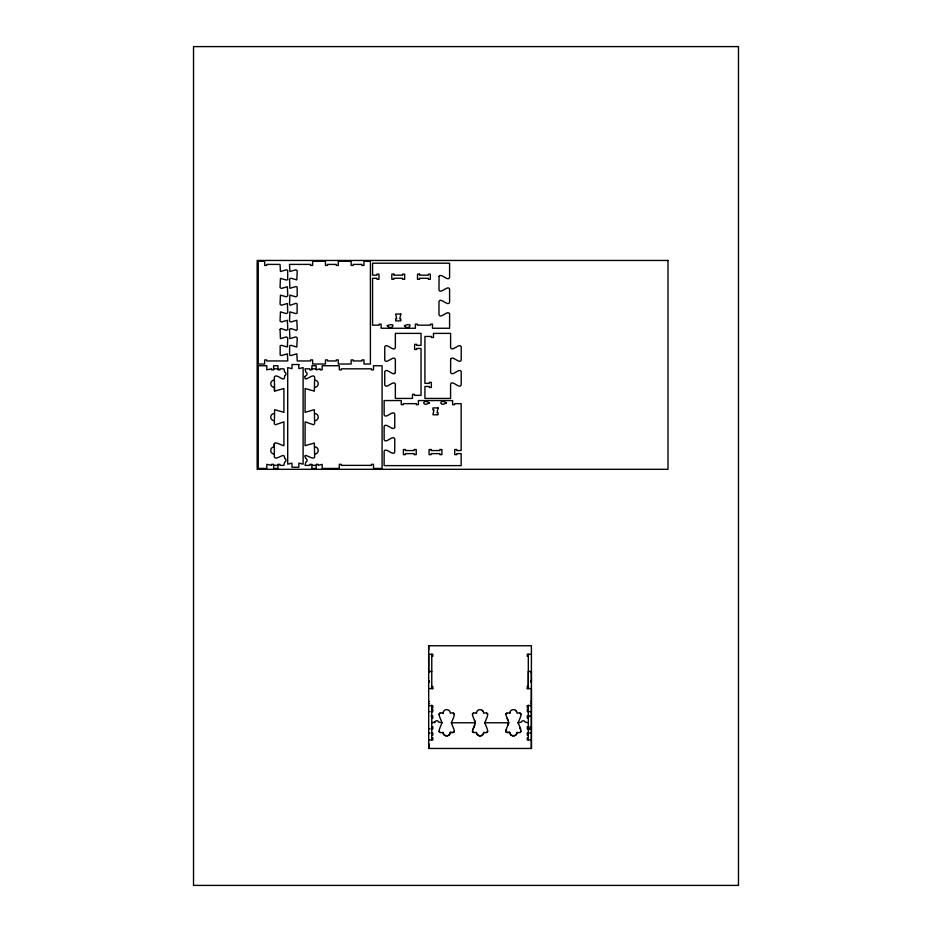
<?xml version="1.0" encoding="UTF-8"?>
<svg xmlns="http://www.w3.org/2000/svg" width="932" height="932" viewBox="0 0 932 932"><rect width="100%" height="100%" fill="white"/><g stroke="black" fill="none" stroke-linecap="round" stroke-linejoin="round"><path stroke-width="1.4" d="M528.316 688.55L528.316 671.424L531.403 671.424L531.403 748.466L428.685 748.466L429.198 744.097M428.685 672.077L429.454 672.45M428.685 650.117L428.685 645.748L531.403 645.748L531.403 682.038L530.623 682.038M274.392 443.411L274.323 457.134C276.909 461.014 284.924 450.902 284.598 458.358A2.05 2.05 0 0 1 284.598 462.237L283.911 465.371L279.973 465.371L279.973 464.346L277.922 464.346L277.922 468.447L273.635 468.447L273.635 464.346L271.585 464.346L271.585 465.371L266.797 464.346L266.797 468.447L258.234 468.447L258.234 365.74L266.797 365.74L266.797 369.853L271.585 368.827L271.585 369.853L273.635 369.853L273.635 365.74L277.922 365.74L277.922 369.853L279.973 369.853L279.973 368.827L283.911 368.827L284.598 371.961A2.05 2.05 0 0 1 284.598 375.829C285.087 384.287 276.757 372.45 274.323 377.052L274.625 391.137L283.911 388.504L283.911 412.328L274.625 409.696L274.323 423.769L275.348 424.794L283.911 421.858L283.911 445.694C280.462 445.31 272.435 438.995 274.323 446.859A3.6 3.6 0 0 0 270.734 450.459A3.6 3.6 0 0 0 274.323 454.059M441.873 722.486C441.605 725.83 435.116 734.486 443.084 732.366C442.875 736.991 450.494 736.991 450.273 732.366C458.381 734.463 451.717 725.935 451.461 722.638C452.439 719.562 457.88 711 450.273 713.201A3.6 3.6 0 0 0 446.684 709.602A3.6 3.6 0 0 0 443.084 713.201C435.034 710.965 441.78 720.121 441.885 723.011M474.516 720.424C478.046 724.805 467.014 734.195 476.45 732.366C476.275 735.476 480.528 737.165 482.59 734.917A3.6 3.6 0 0 0 483.58 733.018L483.638 732.366C491.397 734.544 485.537 725.877 484.815 722.708C485.723 719.609 491.292 711.011 483.638 713.201A3.6 3.6 0 0 0 480.05 709.602A3.6 3.6 0 0 0 476.45 713.201C468.423 711.174 475.11 719.516 475.238 723.081M506.425 729.278L506.006 732.074L509.816 732.366C509.594 736.991 517.213 736.991 517.004 732.366C524.704 734.544 518.984 725.946 518.18 722.778C518.984 719.621 524.704 711.023 517.004 713.201A3.588 3.588 0 0 0 513.404 709.602A3.588 3.588 0 0 0 509.816 713.201C500.368 711.384 511.435 720.739 507.87 725.143M508.592 722.486C508.429 725.923 501.952 734.416 509.816 732.366M443.084 713.201L443.143 712.537M476.45 713.201L476.508 712.537M509.816 713.201L509.874 712.537M518.215 723.081L518.215 722.486M451.496 723.081L451.496 722.486M484.85 723.081L484.85 722.486M505.703 714.227L506.728 713.201M438.972 714.227L440.009 713.201M454.385 731.34L453.558 732.354L450.273 732.366M472.338 714.227L473.363 713.201M487.751 731.34L486.725 732.366M521.116 731.34L520.079 732.366M450.214 733.018L449.224 734.917L447.337 735.907M516.945 733.018L515.944 734.917L514.056 735.907M473.06 729.278L474.516 725.143M441.908 722.778L438.774 722.102A2.05 2.05 0 0 0 434.906 722.102L431.772 722.778M434.906 722.102L434.242 722.743M482.59 734.917L480.702 735.907M273.635 368.827L277.922 368.827M311.894 368.827L316.181 368.827M273.635 465.371L277.922 465.371M311.894 465.371L316.181 465.371M531.403 654.311L527.291 654.229L527.291 656.361L528.316 656.361M431.772 656.361L432.798 656.361L432.798 654.311L428.685 654.311L428.685 671.424L431.772 671.424M530.623 672.461L531.403 672.461M428.685 681.012L429.454 681.012M530.623 681.012L531.403 681.012M428.685 682.038L429.454 682.038M431.772 686.488L432.798 686.488L432.798 688.55L428.685 688.55M528.316 686.488L527.291 686.488L527.291 688.55L531.403 688.55L531.403 748.466M432.798 688.632L431.772 688.632L431.772 654.229M527.291 688.632L528.316 688.632L528.316 654.229M428.685 701.47L429.454 701.47M530.623 701.47L531.403 701.47M428.685 703.613L429.454 703.613M530.623 703.613L531.403 703.613M428.685 705.664L432.798 705.664L432.798 707.714L431.772 707.714M527.291 705.582L531.403 705.664M528.316 707.714L527.291 707.714L527.291 705.664M431.772 709.602L432.798 709.602L432.798 711.652L431.003 711.652M528.316 709.602L527.291 709.602L527.291 711.652L531.403 711.652M428.685 711.652L429.454 711.652M431.003 715.939L432.798 715.939L432.798 717.99L431.772 717.99M529.085 715.939L527.291 715.939L527.291 717.99L528.316 717.99M530.623 715.939L531.403 715.939M528.316 716.359L531.403 716.359M451.449 722.778L475.273 722.778M484.815 722.778L508.639 722.778M518.18 722.778L521.314 722.102A2.05 2.05 0 0 1 525.182 722.102L528.316 722.778M431.772 726.715L432.798 726.715L432.798 728.777L431.003 728.777M528.316 726.715L527.291 726.715L527.291 728.777L531.403 728.777M528.316 727.146L531.403 727.146M428.685 728.777L429.454 728.777M528.316 729.197L531.403 729.197M428.685 733.053L429.454 733.053M431.003 733.053L432.798 733.053L432.798 735.103L431.772 735.103M529.341 733.053L527.291 733.053L527.291 735.103L528.316 735.103M530.366 733.053L531.403 733.053M431.772 737.853L432.798 737.853L432.798 739.903L428.685 739.903M528.316 737.853L527.291 737.853L527.291 739.903L531.403 739.903M520.079 713.201L521.116 714.227M486.725 713.201L487.751 714.227M453.36 713.201L454.385 714.227M473.363 732.366L472.338 731.34M440.009 732.366L438.972 731.34M512.751 735.907L510.864 734.917L509.874 733.018M479.386 735.907L477.033 734.334A3.6 3.6 0 0 1 476.508 733.018M446.032 735.907L444.133 734.917L443.143 733.018M515.676 710.405L516.421 711.233M482.31 710.405L483.056 711.233M519.66 727.205L520.382 729.278M507.148 718.362L507.87 720.424M274.392 390.788L274.323 387.328A3.6 3.6 0 0 1 270.734 383.728A3.6 3.6 0 0 1 274.323 380.139M528.316 705.151L528.316 739.985M431.772 705.151L431.772 739.985M428.685 645.748L428.685 748.466M274.323 420.693A3.6 3.6 0 0 1 270.734 417.093A3.6 3.6 0 0 1 274.323 413.505M314.632 380.139A3.6 3.6 0 0 1 318.231 383.728A3.6 3.6 0 0 1 314.632 387.328M314.632 413.505A3.6 3.6 0 0 1 318.231 417.093A3.6 3.6 0 0 1 314.632 420.693M314.632 446.859A3.6 3.6 0 0 1 318.231 450.459A3.6 3.6 0 0 1 314.632 454.059M483.58 733.018A3.623 3.623 0 0 1 483.056 734.334M280.043 329.497L280.45 338.619L286.462 336.895L287.778 337.885L287.371 347.007L281.359 345.283L280.148 345.807L280.148 355.034L281.359 355.558L287.371 353.834L287.778 360.952L266.703 360.952L266.703 359.927L264.653 359.927L264.653 364.028L258.234 364.028L258.234 261.321L264.653 261.321L264.653 265.434L266.703 265.434L266.703 264.397L280.043 264.397L280.45 271.515L286.462 269.791L287.673 270.315L287.673 279.542L286.462 280.066L280.45 278.342L280.043 287.464L281.359 288.454L287.371 286.73L287.778 295.852L286.462 296.842L280.45 295.118L280.043 304.24L281.359 305.23L287.371 303.506L287.778 312.628L286.462 313.618L280.45 311.894L280.043 321.016L281.359 322.006L287.371 320.282L287.778 329.404L286.462 330.394L280.893 328.483L280.043 329.497M289.491 329.497L289.91 338.619L295.91 336.895L297.238 337.885L296.819 347.007L290.819 345.283L289.607 345.807L289.607 355.034L290.819 355.558L296.819 353.834L297.238 360.952L310.566 360.952L310.566 359.927L312.628 359.927L312.628 364.028L325.466 364.028L325.466 359.927L327.516 359.927L327.516 360.952L336.242 360.952L336.242 359.927L338.304 359.927L338.304 364.028L351.143 364.028L351.143 359.927L353.193 359.927L353.193 360.952L361.919 360.952L361.919 359.927L363.981 359.927L363.981 364.028L370.4 364.028L370.4 261.321L363.981 261.321L363.981 265.434L361.919 265.434L361.919 264.397L353.193 264.397L353.193 265.434L351.143 265.434L351.143 261.321L338.304 261.321L338.304 265.434L336.242 265.434L336.242 264.397L327.516 264.397L327.516 265.434L325.466 265.434L325.466 261.321L312.628 261.321L312.628 265.434L310.566 265.434L310.566 264.397L289.491 264.397L289.91 271.515L295.91 269.791L297.238 270.781L296.819 279.903L290.819 278.179L289.491 279.169L289.91 288.291L295.91 286.567L297.122 287.091L297.238 295.852L295.91 296.842L289.91 295.118L289.491 304.24L290.341 305.253L295.91 303.343L297.122 303.867L297.122 313.094L295.91 313.618L289.91 311.894L289.491 321.016L290.819 322.006L296.819 320.282L297.238 329.404L296.388 330.417L290.819 328.507L289.491 329.497M305.102 376.493C303.389 383.611 313.187 372.555 314.632 377.052L314.34 391.137L305.125 388.504L305.055 412.328L314.34 409.696L314.632 423.769L313.606 424.794L305.125 421.87L305.055 445.694L314.34 443.061L314.632 457.134C313.14 461.06 301.758 450.727 305.731 458.358A2.05 2.05 0 0 1 305.731 462.237L305.055 465.371L309.843 465.371L309.843 464.346L311.894 464.346L311.894 468.447L316.181 468.447L316.181 464.346L318.231 464.346L318.231 465.371L322.169 464.346L322.169 468.447L339.283 468.447L339.283 464.346L341.345 464.346L341.345 465.371L371.472 465.371L371.472 464.346L373.522 464.346L373.522 468.447L382.085 468.447L382.085 365.74L373.522 365.74L373.522 369.853L371.472 369.853L371.472 368.827L341.345 368.827L341.345 369.853L339.283 369.853L339.283 365.74L322.169 365.74L322.169 369.853L320.119 369.853L320.119 368.827L316.181 369.853L316.181 365.74L311.894 365.74L311.894 369.853L309.843 369.853L309.843 368.827L305.055 368.827L305.731 371.961A2.05 2.05 0 0 1 305.731 375.829L305.102 376.493M387.281 325.652C391.463 331.442 397.556 321.482 387.281 325.652M404.395 325.652C408.589 331.442 414.67 321.482 404.395 325.652M429.384 402.88C421.87 407.715 421.87 398.034 429.384 402.88M446.498 402.88C438.995 407.715 438.995 398.034 446.498 402.88M395.354 372.602C393.712 377.041 386.396 367.22 384.741 371.658L384.741 385.009C386.396 389.448 393.688 379.65 395.354 384.066L395.354 398.43L412.48 398.43L412.48 394.329L414.53 394.329L414.53 395.354L421.031 395.354L421.031 348.452L416.674 348.452L416.674 349.477L414.612 349.477L414.612 344.339L416.674 344.339L416.674 345.364L421.031 345.364L421.031 333.388L395.354 333.388L395.354 347.787C393.688 352.203 386.396 342.405 384.741 346.832L384.741 360.195C386.396 364.622 393.712 354.812 395.354 359.251L395.354 372.602M394.749 427.345C393.106 431.772 385.79 421.963 384.135 426.402L384.135 439.753C385.79 444.18 393.106 434.37 394.749 438.809L394.749 452.16C393.106 456.598 385.79 446.789 384.135 451.216L384.135 465.616L461.165 465.616L461.165 453.628L456.808 453.628L456.808 454.653L454.746 454.653L454.746 449.527L456.808 449.527L456.808 450.552L461.165 450.552L461.165 403.649L454.665 403.649L454.665 404.674L452.614 404.674L452.614 400.562L418.375 400.562L418.375 404.674L416.313 404.674L416.313 403.649L403.311 403.649L403.311 404.674L401.249 404.674L401.249 400.562L384.135 400.562L384.135 414.926C385.79 419.365 393.106 409.556 394.749 413.983L394.749 427.345M439.065 276.268L438.984 290.003C440.638 294.442 447.954 284.633 449.597 289.06L449.597 302.411C447.954 306.849 440.638 297.04 438.984 301.467L438.984 314.83C440.638 319.257 447.954 309.447 449.597 313.886L449.597 328.25L432.483 328.25L432.483 324.138L430.433 324.138L430.433 325.163L417.42 325.163L417.42 324.138L415.369 324.138L415.369 328.25L381.13 328.25L381.13 324.138L379.079 324.138L379.079 325.163L372.567 325.163L372.567 278.26L376.936 278.26L376.936 279.285L378.986 279.285L378.986 274.159L376.936 274.159L376.936 275.185L372.567 275.185L372.567 263.197L449.597 263.197L449.597 277.596C447.873 281.883 441.465 272.831 439.065 276.268M450.669 358.843L450.599 372.567C452.241 377.006 459.558 367.196 461.212 371.635L461.212 384.986C459.558 389.413 452.265 379.615 450.599 384.031L450.599 398.43L424.922 398.43L424.922 386.454L429.279 386.454L429.279 387.479L431.341 387.479L431.341 382.341L429.279 382.341L429.279 383.367L424.922 383.367L424.922 336.464L431.423 336.464L431.423 337.489L433.473 337.489L433.473 333.388L450.599 333.388L450.599 347.764C452.265 352.168 459.558 342.382 461.212 346.809L461.212 360.16C459.476 364.447 453.08 355.407 450.669 358.843M738.47 46.6L193.53 46.6L193.53 885.4L738.47 885.4L738.47 46.6M667.999 260.459L257.162 260.459L257.162 469.309L667.999 469.309L667.999 260.459M393.887 274.159L391.824 274.159L391.824 279.285L393.887 279.285L393.887 278.26L402.612 278.26L402.612 279.285L404.663 279.285L404.663 274.159L402.612 274.159L402.612 275.185L393.887 275.185L393.887 274.159M419.563 274.159L417.501 274.159L417.501 279.285L419.563 279.285L419.563 278.26L428.289 278.26L428.289 279.285L430.339 279.285L430.339 274.159L428.289 274.159L428.289 275.185L419.563 275.185L419.563 274.159M400.818 314.037L395.681 314.037L396.706 318.837L395.681 318.837L395.681 320.888L400.818 320.888L400.818 318.837L399.793 318.837L400.818 314.037M298.846 364.529L291.996 364.529L291.996 368.641L287.708 367.616L287.708 464.159L291.996 463.134L291.996 467.235L298.846 467.235L298.846 463.134L303.121 464.159L303.121 367.616L298.846 368.641L298.846 364.529M438.063 407.925L432.926 407.925L432.926 409.975L433.951 409.975L432.926 414.775L438.063 414.775L438.063 412.713L437.026 412.713L438.063 407.925M405.443 449.527L403.393 449.527L403.393 454.653L405.443 454.653L405.443 453.628L414.181 453.628L414.181 454.653L416.231 454.653L416.231 449.527L414.181 449.527L414.181 450.552L405.443 450.552L405.443 449.527M431.12 449.527L429.07 449.527L429.07 454.653L431.12 454.653L431.12 453.628L439.857 453.628L439.857 454.653L441.908 454.653L441.908 449.527L439.857 449.527L439.857 450.552L431.12 450.552L431.12 449.527"/></g></svg>
